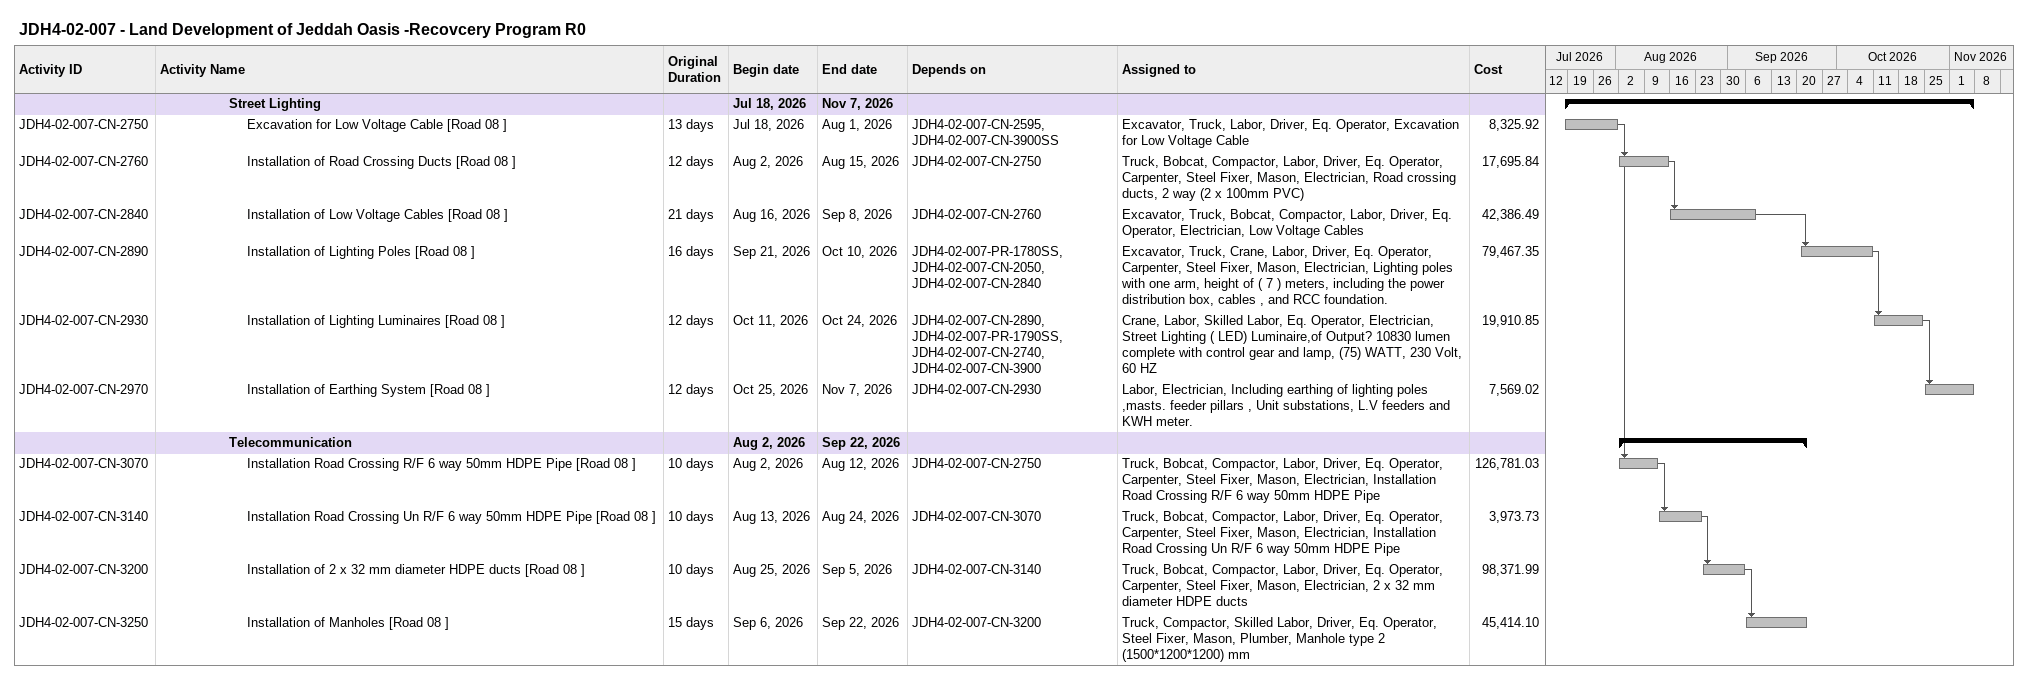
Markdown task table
JDH4-02-007 - Land Development of Jeddah Oasis -Recovcery Program R0

| ID | Level | Task | Original duration | Start | Finish | Predecessors | Resources | Cost |
|---|---|---|---|---|---|---|---|---|
|  | 5 | **Street Lighting** |  | 2026-07-18 | 2026-11-07 |  |  |  |
| JDH4-02-007-CN-2750 | 6 | Excavation for Low Voltage Cable [Road 08 ] | 13d | 2026-07-18 | 2026-08-01 | JDH4-02-007-CN-2595, JDH4-02-007-CN-3900SS | Excavator, Truck, Labor, Driver, Eq. Operator, Excavation for Low Voltage Cable | 8325.92 |
| JDH4-02-007-CN-2760 | 6 | Installation of Road Crossing Ducts [Road 08 ] | 12d | 2026-08-02 | 2026-08-15 | JDH4-02-007-CN-2750 | Truck, Bobcat, Compactor, Labor, Driver, Eq. Operator, Carpenter, Steel Fixer, Mason, Electrician, Road crossing ducts, 2 way (2 x 100mm PVC) | 17695.84 |
| JDH4-02-007-CN-2840 | 6 | Installation of Low Voltage Cables [Road 08 ] | 21d | 2026-08-16 | 2026-09-08 | JDH4-02-007-CN-2760 | Excavator, Truck, Bobcat, Compactor, Labor, Driver, Eq. Operator, Electrician, Low Voltage Cables | 42386.49 |
| JDH4-02-007-CN-2890 | 6 | Installation of Lighting Poles [Road 08 ] | 16d | 2026-09-21 | 2026-10-10 | JDH4-02-007-PR-1780SS, JDH4-02-007-CN-2050, JDH4-02-007-CN-2840 | Excavator, Truck, Crane, Labor, Driver, Eq. Operator, Carpenter, Steel Fixer, Mason, Electrician, Lighting poles with one arm, height of ( 7 ) meters, including the power distribution box, cables , and RCC foundation. | 79467.35 |
| JDH4-02-007-CN-2930 | 6 | Installation of Lighting Luminaires [Road 08 ] | 12d | 2026-10-11 | 2026-10-24 | JDH4-02-007-CN-2890, JDH4-02-007-PR-1790SS, JDH4-02-007-CN-2740, JDH4-02-007-CN-3900 | Crane, Labor, Skilled Labor, Eq. Operator, Electrician, Street Lighting ( LED) Luminaire,of Output? 10830 lumen complete with control gear and lamp, (75) WATT, 230 Volt, 60 HZ | 19910.85 |
| JDH4-02-007-CN-2970 | 6 | Installation of Earthing System [Road 08 ] | 12d | 2026-10-25 | 2026-11-07 | JDH4-02-007-CN-2930 | Labor, Electrician, Including earthing of lighting poles ,masts. feeder pillars , Unit substations, L.V feeders and KWH meter. | 7569.02 |
|  | 5 | **Telecommunication** |  | 2026-08-02 | 2026-09-22 |  |  |  |
| JDH4-02-007-CN-3070 | 6 | Installation Road Crossing R/F 6 way 50mm HDPE Pipe [Road 08 ] | 10d | 2026-08-02 | 2026-08-12 | JDH4-02-007-CN-2750 | Truck, Bobcat, Compactor, Labor, Driver, Eq. Operator, Carpenter, Steel Fixer, Mason, Electrician, Installation Road Crossing R/F 6 way 50mm HDPE Pipe | 126781.03 |
| JDH4-02-007-CN-3140 | 6 | Installation Road Crossing Un R/F 6 way 50mm HDPE Pipe [Road 08 ] | 10d | 2026-08-13 | 2026-08-24 | JDH4-02-007-CN-3070 | Truck, Bobcat, Compactor, Labor, Driver, Eq. Operator, Carpenter, Steel Fixer, Mason, Electrician, Installation Road Crossing Un R/F 6 way 50mm HDPE Pipe | 3973.73 |
| JDH4-02-007-CN-3200 | 6 | Installation of 2 x 32 mm diameter HDPE ducts [Road 08 ] | 10d | 2026-08-25 | 2026-09-05 | JDH4-02-007-CN-3140 | Truck, Bobcat, Compactor, Labor, Driver, Eq. Operator, Carpenter, Steel Fixer, Mason, Electrician, 2 x 32 mm diameter HDPE ducts | 98371.99 |
| JDH4-02-007-CN-3250 | 6 | Installation of Manholes [Road 08 ] | 15d | 2026-09-06 | 2026-09-22 | JDH4-02-007-CN-3200 | Truck, Compactor, Skilled Labor, Driver, Eq. Operator, Steel Fixer, Mason, Plumber, Manhole type 2 (1500*1200*1200) mm | 45414.10 |
